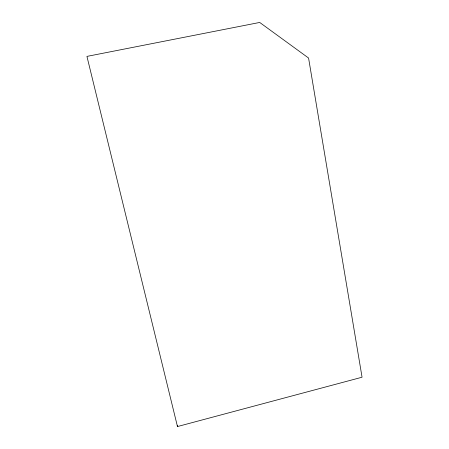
<?xml version="1.0" encoding="UTF-8"?>
<svg xmlns="http://www.w3.org/2000/svg" width="449" height="449" viewBox="0 0 449 449"><rect width="100%" height="100%" fill="white"/><g stroke="black" fill="none" stroke-linecap="round" stroke-linejoin="round"><path stroke-width="0.67" d="M177.473 426.55L362.062 377.222L308.57 58.033L259.707 22.45L86.938 56.4L177.473 426.55L177.282 425.282"/></g></svg>
